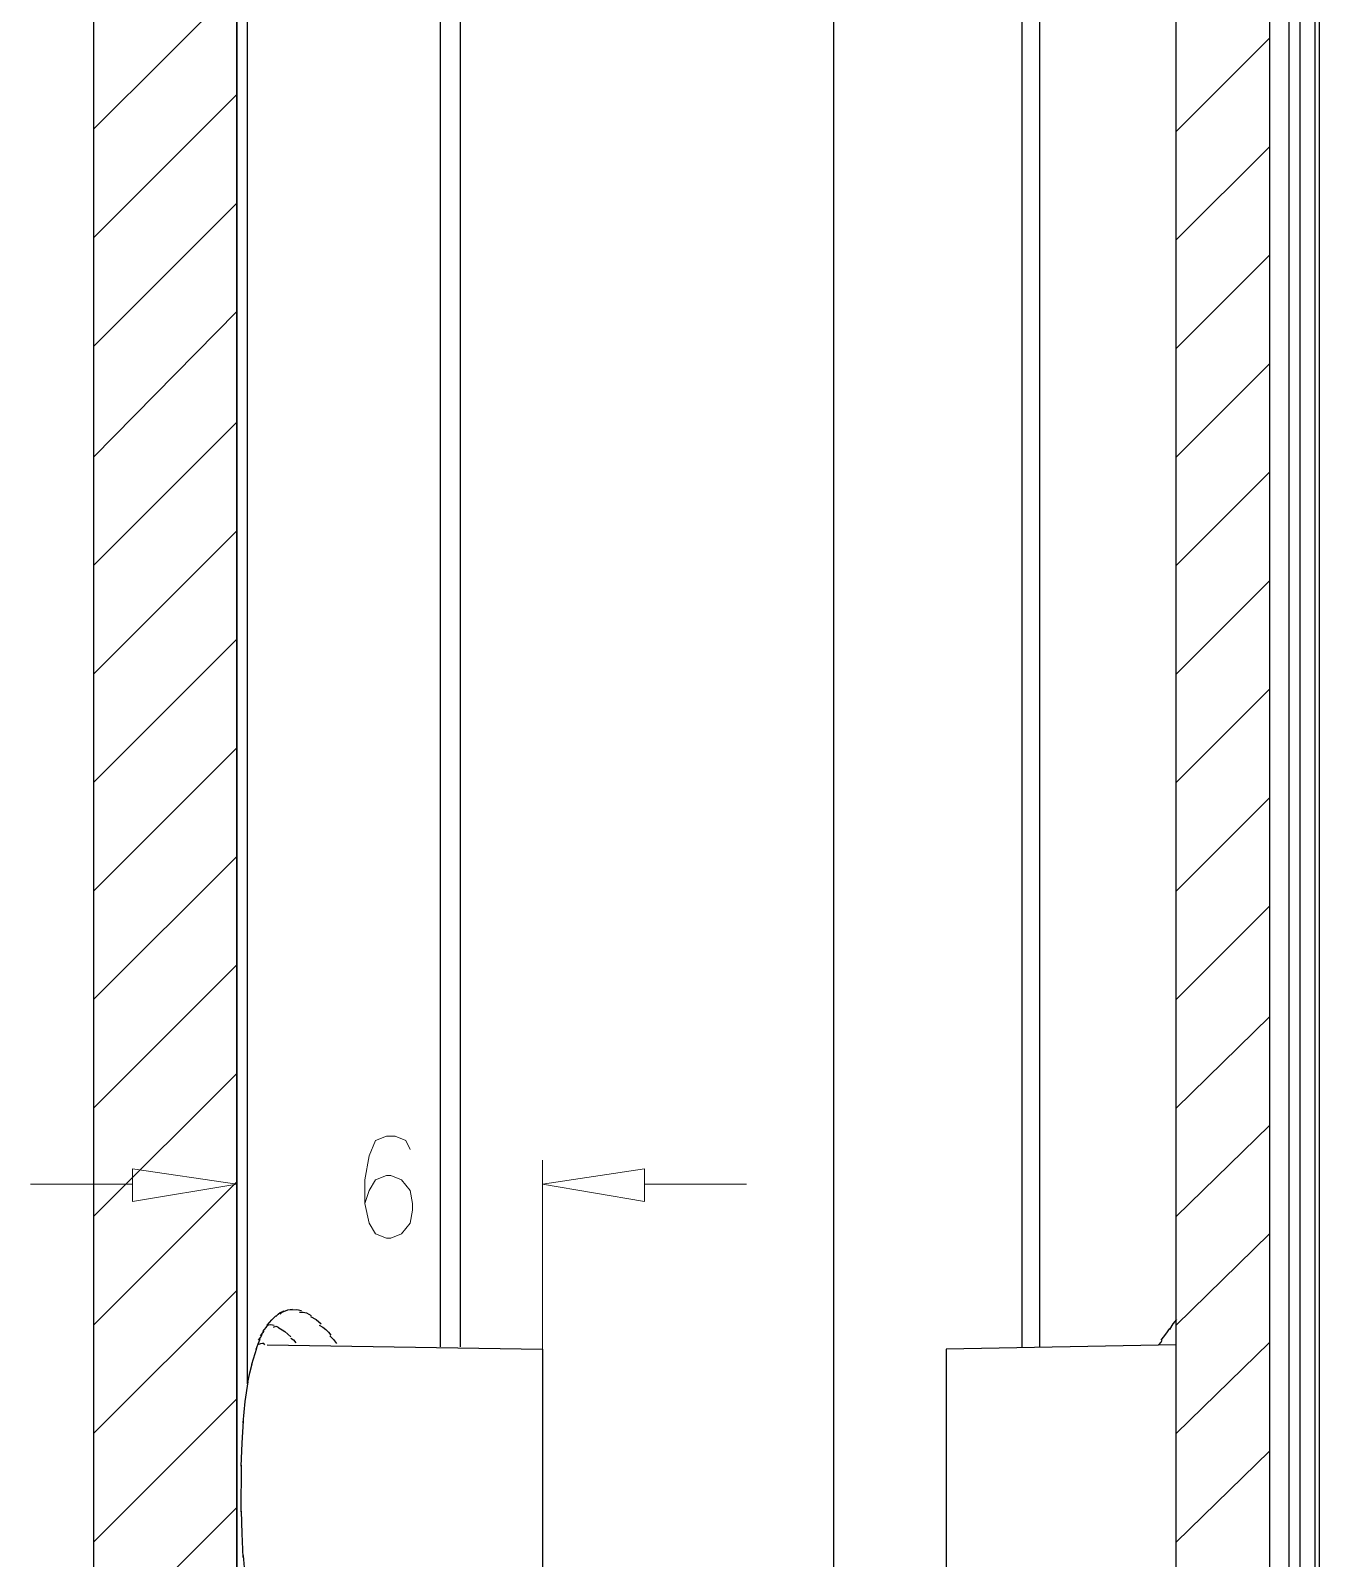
# Model space of a CAD drawing. Header units: millimetres. Extents: x 9 to 367, y 9 to 251.
# Drawn here: x 9.02 to 34.16, y 136 to 165.8 of the extents above; entities that cross this region are included whole.
import ezdxf

# ---------------------------------------------------------------- set-up
doc = ezdxf.new("R2010")
doc.units = ezdxf.units.MM
doc.layers.add('图层 1', color=7, linetype='Continuous')

msp = doc.modelspace()

# ---------------------------------------------------------------- linework, layer by layer
at = {"layer": '图层 1', "color": 7, "lineweight": 25}
for points in [[(10.244667, 221.699631), (10.244667, 117.855965)], [(10.244667, 221.699631), (10.244667, 117.855965)], [(24.680333, 219.921631), (24.680333, 119.676298)], [(31.368965, 119.676404), (31.368965, 219.879404)], [(31.368965, 119.676404), (31.368965, 219.879404)], [(34.162929, 119.676404), (34.162929, 219.879404)], [(33.189369, 219.201965), (33.189369, 120.353631)], [(33.189369, 219.201965), (33.189369, 120.353631)], [(33.570404, 121.369667), (33.570404, 218.228333)], [(33.781929, 218.228369), (33.781929, 121.327369)], [(34.078369, 121.327298), (34.078369, 218.228298)], [(17.018071, 140.123404), (17.018071, 199.432404)], [(17.398929, 199.474631), (17.398929, 140.123298)], [(28.363298, 140.123404), (28.363298, 199.474737)], [(28.701965, 199.432263), (28.701965, 140.123263)], [(31.368965, 140.631369), (31.368965, 198.924369)], [(13.038667, 117.898404), (13.038667, 189.103071)], [(13.250369, 139.403737), (13.250369, 189.145404)], [(13.038667, 188.256369), (13.038667, 117.898369)], [(13.631369, 140.546631), (13.723223, 140.652994), (13.801055, 140.729723)], [(13.800702, 140.715965), (13.846739, 140.763766), (13.895952, 140.796751)], [(13.885298, 140.758333), (13.924192, 140.807634), (13.956206, 140.825714)], [(13.927667, 140.800702), (14.035396, 140.847489), (14.124869, 140.859616)], [(14.097, 140.843071), (14.212843, 140.850038), (14.305139, 140.828959)], [(14.266298, 140.800702), (14.33821, 140.798062), (14.39762, 140.783813), (14.448166, 140.761163), (14.493487, 140.733321)], [(14.478, 140.715965), (14.590845, 140.655816), (14.684375, 140.573443)], [(13.504263, 140.334929), (13.550829, 140.39402), (13.573054, 140.431943)], [(13.546631, 140.419667), (13.61216, 140.50354), (13.662343, 140.575242)], [(13.631369, 140.546631), (13.707128, 140.55598), (13.768599, 140.543104)], [(13.758333, 140.504263), (13.805209, 140.52468), (13.843353, 140.513082)], [(13.843071, 140.504263), (13.978273, 140.42502), (14.097071, 140.315879)], [(14.647333, 140.546631), (14.718975, 140.509931), (14.778082, 140.46364), (14.828259, 140.410602), (14.873111, 140.353662)], [(31.072702, 140.250369), (31.164512, 140.369167), (31.243094, 140.482144)], [(31.242035, 140.462071), (31.310298, 140.569888), (31.382794, 140.658921)], [(13.334929, 139.784737), (13.429121, 140.097298)], [(13.419667, 140.081035), (13.459972, 140.183517), (13.495514, 140.270124)], [(13.419667, 140.081035), (13.42853, 140.096998)], [(13.462071, 140.250369), (13.511856, 140.31431), (13.537565, 140.362905)], [(13.589, 140.165596), (13.571317, 140.185484), (13.541992, 140.19082), (13.505656, 140.185043), (13.466939, 140.171593)], [(13.631369, 140.165596), (19.007702, 140.080929)], [(14.097, 140.292737), (14.147359, 140.258297), (14.195072, 140.204543)], [(14.859035, 140.334929), (14.929988, 140.269577), (14.987446, 140.187821)], [(19.007631, 140.081035), (19.007631, 134.620035)], [(31.368965, 140.165596), (26.881631, 140.080929)], [(26.881737, 140.081035), (26.881737, 134.620035)], [(31.030333, 140.165596), (31.07399, 140.217366), (31.097008, 140.253791)], [(13.250369, 139.403737), (13.296627, 139.613155), (13.338916, 139.792146)], [(13.165596, 138.641667), (13.205725, 139.057195), (13.263316, 139.442825)], [(13.123404, 137.795035), (13.143027, 138.243725), (13.169265, 138.677332)], [(13.123404, 136.906035), (13.130459, 137.814085)], [(13.165596, 136.017035), (13.143459, 136.480894), (13.130318, 136.916971)], [(13.250369, 135.254965), (13.204684, 135.666171), (13.169582, 136.054359)]]:
    msp.add_lwpolyline(points, dxfattribs=at)
at = {"layer": '图层 1', "color": 40, "lineweight": 25}
for points in [[(10.244667, 163.872333), (13.038667, 166.666333)], [(31.368965, 163.829965), (33.189298, 165.650298)], [(10.244667, 161.755667), (13.038667, 164.549667)], [(31.368965, 161.713298), (33.189298, 163.533631)], [(10.244667, 159.639), (13.038667, 162.433)], [(31.368965, 159.596631), (33.189298, 161.416965)], [(10.244667, 157.479965), (13.038667, 160.316298)], [(31.368965, 157.479965), (33.189298, 159.300298)], [(10.244667, 155.363298), (13.038667, 158.157298)], [(31.368965, 155.363298), (33.189298, 157.183631)], [(10.244667, 153.246631), (13.038667, 156.040631)], [(31.368965, 153.246631), (33.189298, 155.066965)], [(10.244667, 151.129965), (13.038667, 153.923965)], [(31.368965, 151.129965), (33.189298, 152.950298)], [(10.244667, 149.013298), (13.038667, 151.807298)], [(31.368965, 149.013298), (33.189298, 150.833631)], [(10.244667, 146.896631), (13.038667, 149.690631)], [(31.368965, 146.896631), (33.189298, 148.716965)], [(10.244667, 144.779965), (13.038667, 147.573965)], [(31.368965, 144.779965), (33.189298, 146.557965)], [(10.244667, 142.663298), (13.038667, 145.457298)], [(31.368965, 142.663298), (33.189298, 144.441298)], [(10.244667, 140.546631), (13.038667, 143.340631)], [(31.368965, 140.546631), (33.189298, 142.324631)], [(10.244667, 138.429965), (13.038667, 141.223965)], [(31.368965, 138.429965), (33.189298, 140.207965)], [(10.244667, 136.313298), (13.038667, 139.107298)], [(31.368965, 136.313298), (33.189298, 138.091298)], [(10.244667, 134.196631), (13.038667, 136.990631)]]:
    msp.add_lwpolyline(points, dxfattribs=at)
at = {"layer": '图层 1', "color": 7, "lineweight": 5}
msp.add_lwpolyline([(16.425369, 143.975702), (16.340702, 144.145035), (16.129035, 144.229702), (15.959702, 144.229702), (15.748035, 144.145035), (15.621035, 143.848702), (15.536369, 143.383035), (15.536369, 142.917369), (15.621035, 142.536369), (15.748035, 142.324702), (15.959702, 142.240035), (16.044369, 142.240035), (16.256035, 142.324702), (16.425369, 142.536369), (16.467702, 142.790369), (16.467702, 142.917369), (16.425369, 143.171369), (16.256035, 143.383035), (16.044369, 143.467702), (15.959702, 143.467702), (15.748035, 143.383035), (15.621035, 143.171369), (15.536369, 142.917369)], dxfattribs=at)
at = {"layer": '图层 1', "color": 3, "lineweight": 5}
for points in [[(13.038667, 139.996263), (13.038667, 143.763929)], [(19.007631, 140.081035), (19.007631, 143.764035)], [(11.006737, 143.594667), (13.038737, 143.298333)], [(11.006737, 143.594667), (11.006737, 142.959667)], [(19.007631, 143.298404), (20.997298, 143.594737)], [(20.997333, 142.959737), (20.997333, 143.594737)], [(11.006737, 143.298404), (9.017071, 143.298404)], [(13.038667, 143.298404), (11.006667, 142.959737)], [(20.997333, 142.959737), (19.007667, 143.298404)], [(20.997333, 143.298404), (22.987, 143.298404)]]:
    msp.add_lwpolyline(points, dxfattribs=at)

doc.saveas('drawing.dxf')
